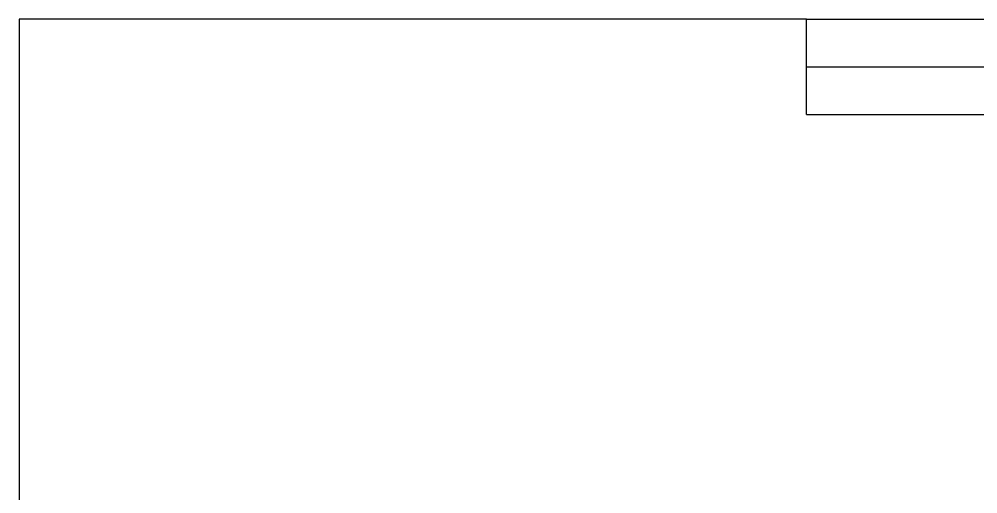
# Model space of a CAD drawing. Header units: millimetres. Extents: x 10553 to 38258, y 46576 to 64025.
# Drawn here: x 10553 to 16593, y 58836 to 61825 of the extents above; entities that cross this region are included whole.
import ezdxf

# ---------------------------------------------------------------- set-up
doc = ezdxf.new("R2010")
doc.units = ezdxf.units.MM

msp = doc.modelspace()

# ---------------------------------------------------------------- linework, layer by layer
at = {"linetype": 'ByBlock'}
for p, q in [((10552.6, 61825.5), (10552.6, 58750.5)), ((15512.3, 61825.5), (19302.6, 61825.5)), ((15512.3, 61525.5), (19602.6, 61525.5)), ((15512.3, 61225.5), (15632.3, 61225.5)), ((15512.3, 61225.5), (19902.6, 61225.5))]:
    msp.add_line(p, q, dxfattribs=at)
for p, q in [((15512.3, 61825.5), (10552.6, 61825.5)), ((15512.3, 61225.5), (15512.3, 61825.5))]:
    msp.add_line(p, q)

doc.saveas('drawing.dxf')
